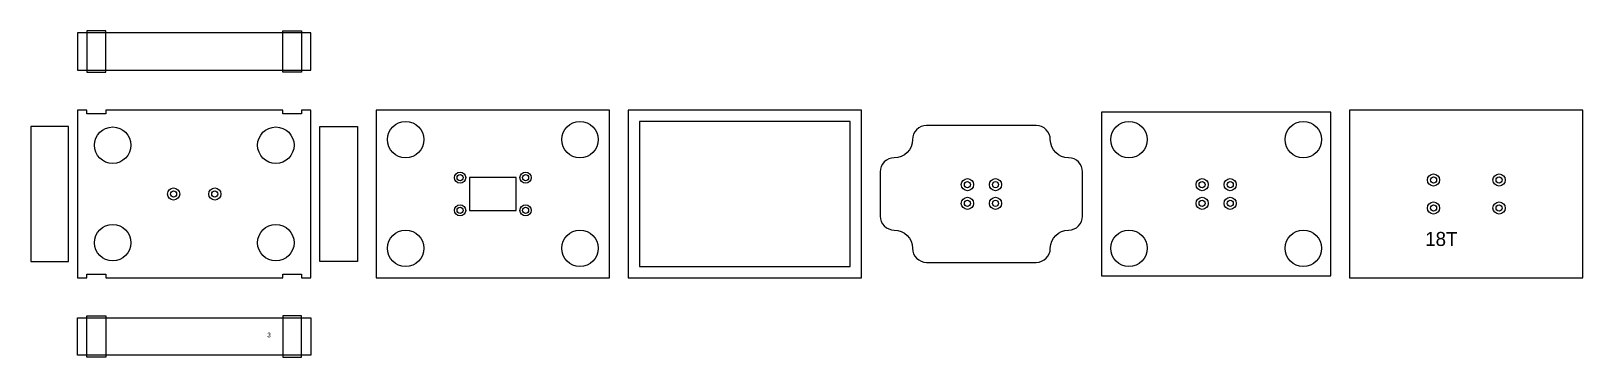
# Model space of a CAD drawing. Header units: millimetres. Extents: x 365 to 2023, y 205 to 553.
import ezdxf

# ---------------------------------------------------------------- set-up
doc = ezdxf.new("R2010")
doc.units = ezdxf.units.MM
for name, color, linetype in [('TEXT', 3, 'Continuous'), ('볼트 구멍', 7, 'Continuous'), ('치구', 7, 'Continuous')]:
    doc.layers.add(name, color=color, linetype=linetype)

msp = doc.modelspace()

# ---------------------------------------------------------------- linework, layer by layer
at = {"layer": '볼트 구멍', "color": 3}
msp.add_lwpolyline([(883.5, 361.5), (883.5, 396.5), (833.5, 396.5), (833.5, 361.5)], close=True, dxfattribs=at)
at = {"layer": '볼트 구멍', "color": 6}
for centre, radius in [((823.5, 396.5), 6), ((893.5, 396.5), 6), ((1863.7, 394), 6.5), ((1933.7, 394), 6.5), ((1365.6, 389), 6.5), ((1395.6, 389), 6.5), ((1616.4, 389), 6.5), ((1646.4, 389), 6.5), ((823.5, 361.5), 6), ((893.5, 361.5), 6), ((1365.6, 369), 6.5), ((1395.6, 369), 6.5), ((1616.4, 369), 6.5), ((1646.4, 369), 6.5), ((1863.7, 364), 6.5), ((1933.7, 364), 6.5)]:
    msp.add_circle(centre, radius, dxfattribs=at)
at = {"layer": '볼트 구멍', "color": 3}
for centre in [(823.5, 396.5), (893.5, 396.5), (517.4, 379), (561.4, 379), (1365.6, 389), (1395.6, 389), (1616.4, 389), (1646.4, 389), (1863.7, 394), (1933.7, 394), (1365.6, 369), (1395.6, 369), (1616.4, 369), (1646.4, 369), (1863.7, 364), (1933.7, 364), (823.5, 361.5), (893.5, 361.5)]:
    msp.add_circle(centre, 3.25, dxfattribs=at)
at = {"layer": '볼트 구멍', "color": 2}
for centre in [(517.4, 379), (561.4, 379)]:
    msp.add_circle(centre, 6.5, dxfattribs=at)
at = {"layer": '치구'}
for points in [[(414.8, 511.4), (664.1, 511.4), (664.1, 551.4), (414.8, 551.4)], [(414.8, 289.4), (424.8, 289.4), (424.8, 293.4), (444.8, 293.4), (444.8, 289.4), (634.1, 289.4), (634.1, 293.4), (654.1, 293.4), (654.1, 289.4), (664.1, 289.4), (664.1, 468.7), (654.1, 468.7), (654.1, 464.7), (634.1, 464.7), (634.1, 468.7), (444.8, 468.7), (444.8, 464.7), (424.8, 464.7), (424.8, 468.7), (414.8, 468.7)], [(733.8, 468.7), (733.8, 289.4), (983.1, 289.4), (983.1, 468.7)], [(1252.4, 289.4), (1252.4, 468.7), (1003.1, 468.7), (1003.1, 289.4)], [(1508.7, 466.7), (1508.7, 291.4), (1754, 291.4), (1754, 466.7)], [(1774, 468.7), (1774, 289.4), (2023.3, 289.4), (2023.3, 468.7)], [(405, 451.3), (365, 451.3), (365, 306.8), (405, 306.8)], [(673.8, 451.3), (713.8, 451.3), (713.8, 306.8), (673.8, 306.8)], [(1015.1, 301.4), (1240.4, 301.4), (1240.4, 456.7), (1015.1, 456.7)], [(414.8, 246.6), (664.1, 246.6), (664.1, 206.6), (414.8, 206.6)]]:
    msp.add_lwpolyline(points, close=True, dxfattribs=at)
at = {"layer": '치구', "color": 1}
for points in [[(424.8, 509.4), (444.8, 509.4), (444.8, 553.4), (424.8, 553.4)], [(654.1, 509.4), (634.1, 509.4), (634.1, 553.4), (654.1, 553.4)], [(424.8, 248.6), (444.8, 248.6), (444.8, 204.6), (424.8, 204.6)], [(654.1, 248.6), (634.1, 248.6), (634.1, 204.6), (654.1, 204.6)]]:
    msp.add_lwpolyline(points, close=True, dxfattribs=at)
at = {"layer": '치구'}
msp.add_lwpolyline([(1272.4, 402.7), (1272.4, 355.4, 0.414213), (1287.4, 340.4, -0.414213), (1306.9, 320.9, 0.414214), (1321.9, 305.9), (1439.2, 305.9, 0.414214), (1454.2, 320.9, -0.414213), (1473.7, 340.4, 0.414213), (1488.7, 355.4), (1488.7, 402.7, 0.414213), (1473.7, 417.7, -0.414213), (1454.2, 437.2, 0.414214), (1439.2, 452.2), (1321.9, 452.2, 0.414214), (1306.9, 437.2, -0.414213), (1287.4, 417.7, 0.414213)], format="xyb", close=True, dxfattribs=at)
for centre in [(452.3, 431.2), (626.6, 431.2), (765.3, 437.2), (951.6, 437.2), (1538.2, 437.2), (1724.5, 437.2), (452.3, 326.9), (626.6, 326.9), (765.3, 320.9), (951.6, 320.9), (1538.2, 320.9), (1724.5, 320.9)]:
    msp.add_circle(centre, 19.5, dxfattribs=at)

# ---------------------------------------------------------------- texts
at = {"layer": 'TEXT', "color": 1}
for s, height, p in [('18T', 15, (1854.7, 323.4)), ('3', 5, (617.4, 225.7))]:
    msp.add_text(s, height=height, dxfattribs=at).set_placement(p)

doc.saveas('drawing.dxf')
